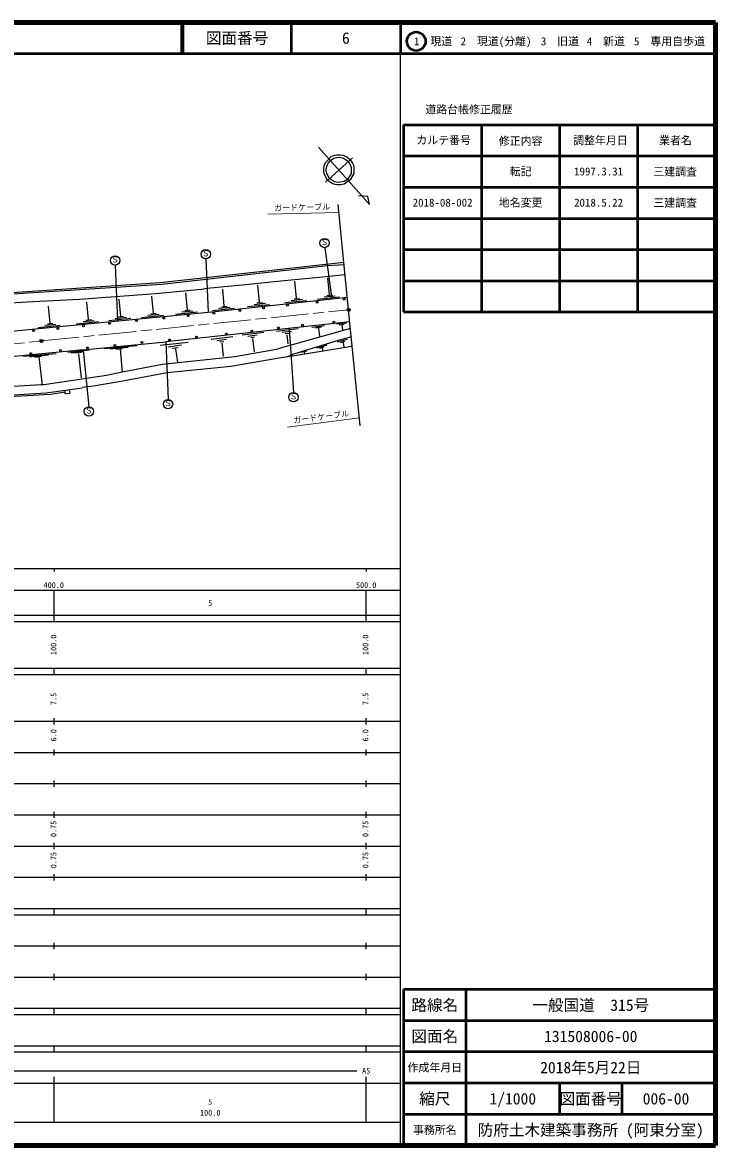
# Model space of a CAD drawing. Units: millimetres, scale not verified. Extents: x 40000 to 680000, y 20000 to 380000.
# Drawn here: x 457807 to 680000, y 20000 to 380000 of the extents above; entities that cross this region are included whole.
import ezdxf
from ezdxf.enums import TextEntityAlignment as Align

# ---------------------------------------------------------------- set-up
doc = ezdxf.new("R2010")
doc.units = ezdxf.units.MM
doc.header["$LTSCALE"] = 1000
doc.header["$PDMODE"] = 32
doc.header["$PDSIZE"] = 500
doc.linetypes.add('CHAIN', pattern=[18.5, 12, -1.5, 3.5, -1.5])
for name, color, linetype, lineweight in [('M-BGD', 7, 'Continuous', 25), ('M-BMK', 2, 'CHAIN', 13), ('M-BMK-SRVR', 3, 'Continuous', 25), ('M-STR-HTXT', 7, 'Continuous', 13), ('M-TTL', 2, 'Continuous', 140), ('M-TTL-BAND', 7, 'Continuous', 25), ('M-TTL-FRAM', 2, 'Continuous', 50), ('M-TTL-LINE', 7, 'Continuous', 50)]:
    doc.layers.add(name, color=color, linetype=linetype, lineweight=lineweight)
doc.layers.add('M-OTRS', color=6, linetype='Continuous')
doc.layers.add('M-TTL-TXT', color=7, linetype='Continuous')
doc.styles.add('ＭＳ ゴシック', font='')
doc.styles.get('ＭＳ ゴシック').set_extended_font_data('MS Gothic')

msp = doc.modelspace()

# ---------------------------------------------------------------- linework, layer by layer
at = {"layer": 'M-BGD'}
for p, q in [((552730, 340036), (569071, 321663)), ((554678, 334448), (555016, 335210)), ((563652, 336649), (554932, 328860)), ((555016, 335210), (556794, 336988)), ((555440, 334194), (555778, 334871)), ((555778, 334871), (556540, 335718)), ((556540, 335718), (557641, 336480)), ((556794, 336988), (557810, 337411)), ((557641, 336480), (558996, 336818)), ((557810, 337411), (558572, 337580)), ((558572, 337580), (559673, 337580)), ((558996, 336818), (559927, 336734)), ((559673, 337580), (560604, 337411)), ((559927, 336734), (560774, 336480)), ((560604, 337411), (561790, 336903)), ((560774, 336480), (562298, 335464)), ((561790, 336903), (562552, 336310)), ((562298, 335464), (563229, 333601)), ((562552, 336310), (563229, 335548)), ((563229, 335548), (563652, 334871)), ((563652, 334871), (563906, 334278)), ((554424, 333347), (554678, 334448)), ((554424, 332246), (554424, 333347)), ((554593, 331315), (554424, 332246)), ((555609, 329452), (554593, 331315)), ((555186, 333093), (555440, 334194)), ((555186, 332500), (555186, 333093)), ((555355, 331569), (555186, 332500)), ((556202, 329960), (555355, 331569)), ((563144, 331569), (561959, 329622)), ((563991, 331569), (562890, 329537)), ((563229, 332246), (563144, 331569)), ((563229, 333601), (563229, 332246)), ((563906, 334278), (564076, 333601)), ((564076, 333601), (563991, 331569)), ((556540, 328690), (555609, 329452)), ((557810, 328944), (556202, 329960)), ((557133, 328352), (556540, 328690)), ((558064, 328013), (557133, 328352)), ((558911, 328690), (557810, 328944)), ((558657, 327928), (558064, 328013)), ((559842, 327928), (558657, 327928)), ((560943, 329029), (558911, 328690)), ((560435, 328013), (559842, 327928)), ((560943, 328182), (560435, 328013)), ((561959, 329622), (560943, 329029)), ((562890, 329537), (560943, 328182)), ((568563, 324203), (565515, 324457)), ((569071, 321663), (568563, 324203)), ((554726, 307803), (556984, 291345)), ((516578, 304222), (517340, 287119)), ((560852, 303036), (530971, 299734)), ((487490, 302234), (488279, 284251)), ((530971, 299734), (501930, 296489)), ((555524, 301936), (502523, 296009)), ((560921, 302357), (555524, 301936)), ((561253, 299055), (557133, 298718)), ((501930, 296489), (442494, 292538)), ((502523, 296009), (443341, 292199)), ((529278, 295924), (517001, 294739)), ((541724, 297194), (529278, 295924)), ((533802, 290315), (533279, 295771)), ((552900, 298295), (541724, 297194)), ((545697, 291596), (545175, 297052)), ((557133, 298718), (552900, 298295)), ((556230, 292730), (555707, 298186)), ((500491, 292961), (476107, 291183)), ((499783, 286860), (499260, 292316)), ((515223, 294400), (500491, 292961)), ((510689, 287920), (510166, 293376)), ((517001, 294739), (515223, 294400)), ((561976, 291857), (519541, 287288)), ((522525, 289101), (522003, 294557)), ((552414, 291323), (559471, 292060)), ((554494, 292034), (558101, 292402)), ((555403, 292512), (557158, 292699)), ((459343, 290336), (453924, 289998)), ((463407, 290590), (459343, 290336)), ((476107, 291183), (463407, 290590)), ((466664, 283642), (466141, 289098)), ((478961, 284837), (478438, 290293)), ((489298, 285841), (488775, 291297)), ((518709, 287694), (525766, 288431)), ((520789, 288405), (524397, 288773)), ((521698, 288883), (523454, 289070)), ((529986, 288908), (537042, 289645)), ((532066, 289619), (535673, 289988)), ((532975, 290097), (534730, 290284)), ((541882, 290189), (548938, 290926)), ((543962, 290900), (547569, 291268)), ((544870, 291378), (546626, 291565)), ((519541, 287288), (427170, 278314)), ((477225, 284141), (480832, 284509)), ((478134, 284618), (479889, 284806)), ((485482, 284434), (492539, 285171)), ((487562, 285145), (491169, 285514)), ((488471, 285623), (490226, 285810)), ((495967, 285453), (503023, 286190)), ((498047, 286164), (501654, 286532)), ((498956, 286642), (500711, 286829)), ((506873, 286512), (513930, 287250)), ((508953, 287223), (512561, 287592)), ((509862, 287701), (511618, 287888)), ((462848, 282235), (469905, 282972)), ((464928, 282946), (468535, 283315)), ((465837, 283424), (467592, 283611)), ((475145, 283430), (482201, 284167)), ((562760, 284062), (503793, 277636)), ((539211, 281079), (546162, 281948)), ((541027, 280684), (544108, 281079)), ((562972, 281950), (542740, 276197)), ((543362, 281948), (544687, 261380)), ((550558, 282350), (554654, 282876)), ((551716, 282116), (553682, 282397)), ((552676, 282057), (553004, 279448)), ((558489, 283355), (561649, 283706)), ((559378, 283121), (560993, 283296)), ((560197, 283050), (560408, 281482)), ((487114, 276028), (503793, 277636)), ((501967, 276541), (510972, 277568)), ((503793, 277636), (504470, 259179)), ((518344, 278437), (525295, 279305)), ((520161, 278042), (523242, 278437)), ((521109, 277607), (522333, 277765)), ((521741, 277212), (522175, 273026)), ((528207, 279880), (535158, 280749)), ((530024, 279485), (533104, 279880)), ((530972, 279051), (532196, 279209)), ((531604, 278656), (532038, 274469)), ((541975, 280250), (543200, 280408)), ((542607, 279855), (542909, 276942)), ((558996, 278060), (544348, 273572)), ((558851, 277592), (561976, 278434)), ((563250, 279188), (558996, 278060)), ((559811, 277451), (561203, 277826)), ((560618, 277416), (560887, 275953)), ((477292, 275096), (440462, 271456)), ((468656, 273826), (457988, 272895)), ((472361, 274329), (479351, 275094)), ((473398, 274080), (477292, 274504)), ((476700, 274165), (474668, 273996)), ((475768, 273742), (476615, 266037)), ((477292, 275096), (487114, 276028)), ((477292, 275096), (479128, 256817)), ((494480, 276366), (483981, 275350)), ((491686, 275774), (485844, 275266)), ((489738, 275350), (487706, 275181)), ((489146, 275266), (489738, 267900)), ((504539, 276058), (508751, 276637)), ((505802, 275584), (507768, 275847)), ((506821, 275338), (507470, 271108)), ((539268, 275181), (525891, 272810)), ((541216, 275774), (539268, 275181)), ((542740, 276197), (541288, 275813)), ((554170, 274673), (544348, 273064)), ((547259, 274283), (548999, 274766)), ((548133, 274408), (548234, 273846)), ((552223, 275681), (555465, 276664)), ((553136, 275634), (554552, 276067)), ((553850, 275681), (554049, 274839)), ((561959, 275943), (554170, 274673)), ((563550, 276208), (561959, 275943)), ((466201, 273318), (460020, 272726)), ((463915, 272895), (461798, 272641)), ((463068, 272810), (464084, 263666)), ((502692, 270355), (489738, 267900)), ((525891, 272810), (502692, 270355)), ((533934, 271371), (524621, 269762)), ((543840, 272980), (533934, 271371)), ((544348, 273572), (542407, 272747)), ((544348, 273064), (543840, 272980)), ((484743, 266884), (465439, 263920)), ((489738, 267900), (484743, 266884)), ((504216, 267730), (488807, 264767)), ((524621, 269762), (504216, 267730)), ((465439, 263920), (440970, 262396)), ((476954, 262820), (465354, 261126)), ((480594, 263412), (477044, 262971)), ((483727, 263920), (480594, 263412)), ((488807, 264767), (483727, 263920)), ((466878, 260788), (425476, 258248)), ((465354, 261126), (425561, 258756)), ((471450, 261465), (466878, 260788)), ((471535, 261042), (471450, 261973)), ((471704, 260957), (471535, 261042)), ((472974, 261042), (471704, 260957)), ((472805, 262142), (472974, 261042))]:
    msp.add_line(p, q, dxfattribs=at)
for centre, radius in [((554644, 309300), 1500), ((516578, 305722), 1500), ((487490, 303734), 1500), ((560930, 291311), 300), ((535084, 288516), 300), ((542783, 289355), 300), ((552237, 290355), 300), ((494359, 284429), 300), ((503137, 285252), 300), ((510944, 286005), 300), ((519178, 286847), 300), ((527519, 287689), 300), ((461354, 281220), 300), ((469109, 281913), 300), ((477396, 282747), 300), ((485731, 283546), 300), ((531305, 281042), 300), ((539903, 282080), 300), ((547574, 282972), 300), ((557655, 283941), 300), ((496109, 277460), 300), ((504901, 278222), 300), ((513557, 279176), 300), ((523175, 280128), 300), ((460495, 273850), 300), ((470032, 274833), 300), ((478672, 275664), 300), ((487405, 276462), 300), ((544687, 259880), 1500), ((479128, 255317), 1500), ((504470, 257679), 1500)]:
    msp.add_circle(centre, radius, dxfattribs=at)
at = {"layer": 'M-BMK'}
for p, q in [((463914, 277896), (562375, 287887)), ((367903, 268154), (463914, 277896))]:
    msp.add_line(p, q, dxfattribs=at)
at = {"layer": 'M-BMK-SRVR'}
for p, q in [((562375, 287887), (558982, 321637)), ((566104, 250805), (562375, 287887))]:
    msp.add_line(p, q, dxfattribs=at)
for centre in [(562375, 287887), (463914, 277896)]:
    msp.add_circle(centre, 500, dxfattribs=at)
for p in [(562375, 287887), (463914, 277896)]:
    msp.add_point(p, dxfattribs=at)
at = {"layer": 'M-OTRS'}
msp.add_point((562375, 287887), dxfattribs=at)
at = {"layer": 'M-STR-HTXT'}
for p, q in [((559250, 319123), (536474, 318530)), ((565860, 253233), (542740, 250289))]:
    msp.add_line(p, q, dxfattribs=at)
at = {"layer": 'M-TTL'}
for p, q in [((680000, 380000), (40000, 380000)), ((680000, 20000), (680000, 380000)), ((40000, 20000), (680000, 20000))]:
    msp.add_line(p, q, dxfattribs=at)
at = {"layer": 'M-TTL-BAND'}
for p, q in [((579000, 20000), (579000, 370000)), ((40000, 205000), (579000, 205000)), ((468000, 205000), (468000, 204000)), ((568000, 205000), (568000, 204000)), ((68000, 198000), (579000, 198000)), ((468000, 188000), (468000, 198000)), ((568000, 188000), (568000, 198000)), ((40000, 190000), (579000, 190000)), ((40000, 188000), (579000, 188000)), ((40000, 173000), (579000, 173000)), ((468000, 171000), (468000, 173000)), ((568000, 171000), (568000, 173000)), ((40000, 171000), (579000, 171000)), ((40000, 156000), (579000, 156000)), ((468000, 155000), (468000, 157000)), ((568000, 155000), (568000, 157000)), ((46000, 146000), (579000, 146000)), ((468000, 145000), (468000, 147000)), ((568000, 145000), (568000, 147000)), ((468000, 135000), (468000, 137000)), ((568000, 135000), (568000, 137000)), ((52000, 136000), (579000, 136000)), ((46000, 126000), (579000, 126000)), ((468000, 125000), (468000, 127000)), ((568000, 125000), (568000, 127000)), ((52000, 116000), (579000, 116000)), ((468000, 115000), (468000, 117000)), ((568000, 115000), (568000, 117000)), ((46000, 106000), (579000, 106000)), ((468000, 105000), (468000, 107000)), ((568000, 105000), (568000, 107000)), ((40000, 96000), (579000, 96000)), ((40000, 94000), (579000, 94000)), ((468000, 94000), (468000, 96000)), ((568000, 94000), (568000, 96000)), ((49000, 84000), (579000, 84000)), ((468000, 83000), (468000, 85000)), ((568000, 83000), (568000, 85000)), ((40000, 74000), (579000, 74000)), ((468000, 73000), (468000, 75000)), ((568000, 73000), (568000, 75000)), ((40000, 64000), (579000, 64000)), ((40000, 62000), (579000, 62000)), ((468000, 62000), (468000, 64000)), ((568000, 62000), (568000, 64000)), ((40000, 52000), (579000, 52000)), ((468000, 50000), (468000, 52000)), ((568000, 50000), (568000, 52000)), ((40000, 50000), (579000, 50000)), ((71000, 44000), (565000, 44000)), ((40000, 40000), (579000, 40000)), ((468000, 27500), (468000, 42000)), ((568000, 27500), (568000, 42000)), ((68000, 27500), (579000, 27500))]:
    msp.add_line(p, q, dxfattribs=at)
at = {"layer": 'M-TTL-FRAM'}
for p, q in [((580000, 347197), (580000, 287197)), ((580000, 347197), (680000, 347197)), ((580000, 287197), (680000, 287197)), ((680000, 70000), (580000, 70000)), ((580000, 70000), (580000, 20000))]:
    msp.add_line(p, q, dxfattribs=at)
at = {"layer": 'M-TTL-LINE'}
for p, q in [((508747, 380000), (508747, 370000)), ((509247, 380000), (509247, 370000)), ((543997, 380000), (543997, 370000)), ((579000, 380000), (579000, 370000)), ((40000, 370000), (680000, 370000)), ((605000, 347197), (605000, 287197)), ((630000, 347197), (630000, 287197)), ((655000, 347197), (655000, 287197)), ((580000, 337197), (680000, 337197)), ((580000, 327197), (680000, 327197)), ((580000, 317197), (680000, 317197)), ((580000, 307197), (680000, 307197)), ((580000, 297197), (680000, 297197)), ((600000, 70000), (600000, 20000)), ((680000, 60000), (580000, 60000)), ((680000, 50000), (580000, 50000)), ((680000, 40000), (580000, 40000)), ((630000, 40000), (630000, 30000)), ((650000, 40000), (650000, 30000)), ((680000, 30000), (580000, 30000))]:
    msp.add_line(p, q, dxfattribs=at)
msp.add_circle((584031, 373958), 3000, dxfattribs=at)

# ---------------------------------------------------------------- texts
at = {"layer": 'M-BGD', "style": 'ＭＳ ゴシック'}
for p in [(553356, 308083), (515290, 304505), (486203, 302517), (543400, 258663), (477841, 254100), (503183, 256462)]:
    msp.add_text('Ｓ', height=1833, dxfattribs=at).set_placement(p, align=Align.BOTTOM_LEFT)
at = {"layer": 'M-STR-HTXT', "style": 'ＭＳ ゴシック'}
for rotation, p in [(1.491, (538511, 319011)), (7.257, (544855, 250989))]:
    msp.add_text('ガードケーブル', height=1833, rotation=rotation, dxfattribs=at).set_placement(p, align=Align.BOTTOM_LEFT)
at = {"layer": 'M-TTL-BAND', "style": 'ＭＳ ゴシック'}
for s, p in [('400.0', (467844, 198195)), ('500.0', (568000, 198195)), ('5', (518000, 192405)), ('AS', (568000, 42500)), ('5', (518000, 32523)), ('100.0', (518000, 29033))]:
    msp.add_text(s, height=1833, dxfattribs=at).set_placement(p, align=Align.BOTTOM_CENTER)
for s, p in [('100.0', (469223, 180500)), ('100.0', (569223, 180500)), ('7.5', (469223, 163174)), ('7.5', (569223, 163174)), ('6.0', (469223, 151500)), ('6.0', (569223, 151500)), ('0.75', (469223, 121500)), ('0.75', (569223, 121500)), ('0.75', (469223, 111500)), ('0.75', (569223, 111500))]:
    msp.add_text(s, height=1833, rotation=90, dxfattribs=at).set_placement(p, align=Align.BOTTOM_CENTER)
at = {"layer": 'M-TTL-TXT', "style": 'ＭＳ ゴシック'}
for s, height, p in [('図面番号', 3666, (526622, 375000)), ('6', 3666, (561497, 375000)), ('1\u3000現道', 2566, (589448, 373958)), ('2\u3000現道(分離)', 2566, (609619, 373958)), ('3\u3000旧道', 2566, (630121, 373958)), ('4\u3000新道', 2566, (644824, 373958)), ('5\u3000専用自歩道', 2566, (665228, 373958)), ('道路台帳修正履歴', 2566, (600968, 352113)), ('カルテ番号', 2566, (592839, 342277)), ('修正内容', 2566, (617509, 342023)), ('調整年月日', 2566, (643089, 342197)), ('業者名', 2566, (667134, 342197)), ('転記', 2566, (617500, 332245)), ('1997.3.31', 2566, (642500, 332245)), ('三建調査', 2566, (667077, 332189)), ('2018-08-002', 2566, (592500, 322245)), ('地名変更', 2566, (617500, 322245)), ('2018.5.22', 2566, (642500, 322245)), ('三建調査', 2566, (667077, 322189)), ('路線名', 3666, (590000, 65000)), ('路線名', 3666, (590000, 65000)), ('一般国道\u3000315号', 3666, (640000, 65000)), ('図面名', 3666, (590000, 55000)), ('図面名', 3666, (590000, 55000)), ('131508006-00', 3666, (640000, 55000)), ('2018年5月22日', 3666, (640000, 45000)), ('作成年月日', 2566, (590000, 45000)), ('作成年月日', 2566, (590000, 45000)), ('縮尺', 3666, (590000, 35000)), ('縮尺', 3666, (590000, 35000)), ('1/1000', 3666, (615000, 35000)), ('図面番号', 3666, (640000, 35000)), ('図面番号', 3666, (640000, 35000)), ('006-00', 3666, (664125, 35000)), ('事務所名', 2566, (590000, 25000)), ('事務所名', 2566, (590000, 25000)), ('防府土木建築事務所 (阿東分室)', 3666, (640000, 25000))]:
    msp.add_text(s, height=height, dxfattribs=at).set_placement(p, align=Align.MIDDLE_CENTER)

doc.saveas('drawing.dxf')
